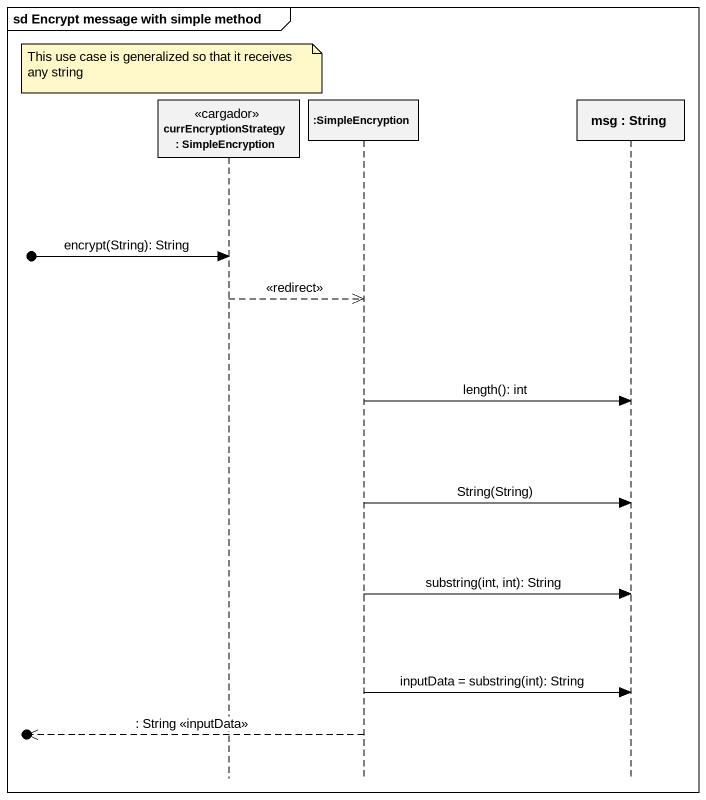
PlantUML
@startuml
mainframe sd Encrypt message with simple method
hide footbox
participant "currEncryptionStrategy : SimpleEncryption" as currEncryptionStrategy <<cargador>>
participant ":SimpleEncryption" as SimpleEncryption
participant "msg : String" as msg

note over currEncryptionStrategy : This use case is generalized so that it receives any string
[o-> currEncryptionStrategy : encrypt(String): String
currEncryptionStrategy -->> SimpleEncryption : <<redirect>>
SimpleEncryption -> msg : length(): int
SimpleEncryption -> msg : String(String)
SimpleEncryption -> msg : substring(int, int): String
SimpleEncryption -> msg : inputData = substring(int): String
[o<<-- SimpleEncryption : : String <<inputData>>
@enduml
